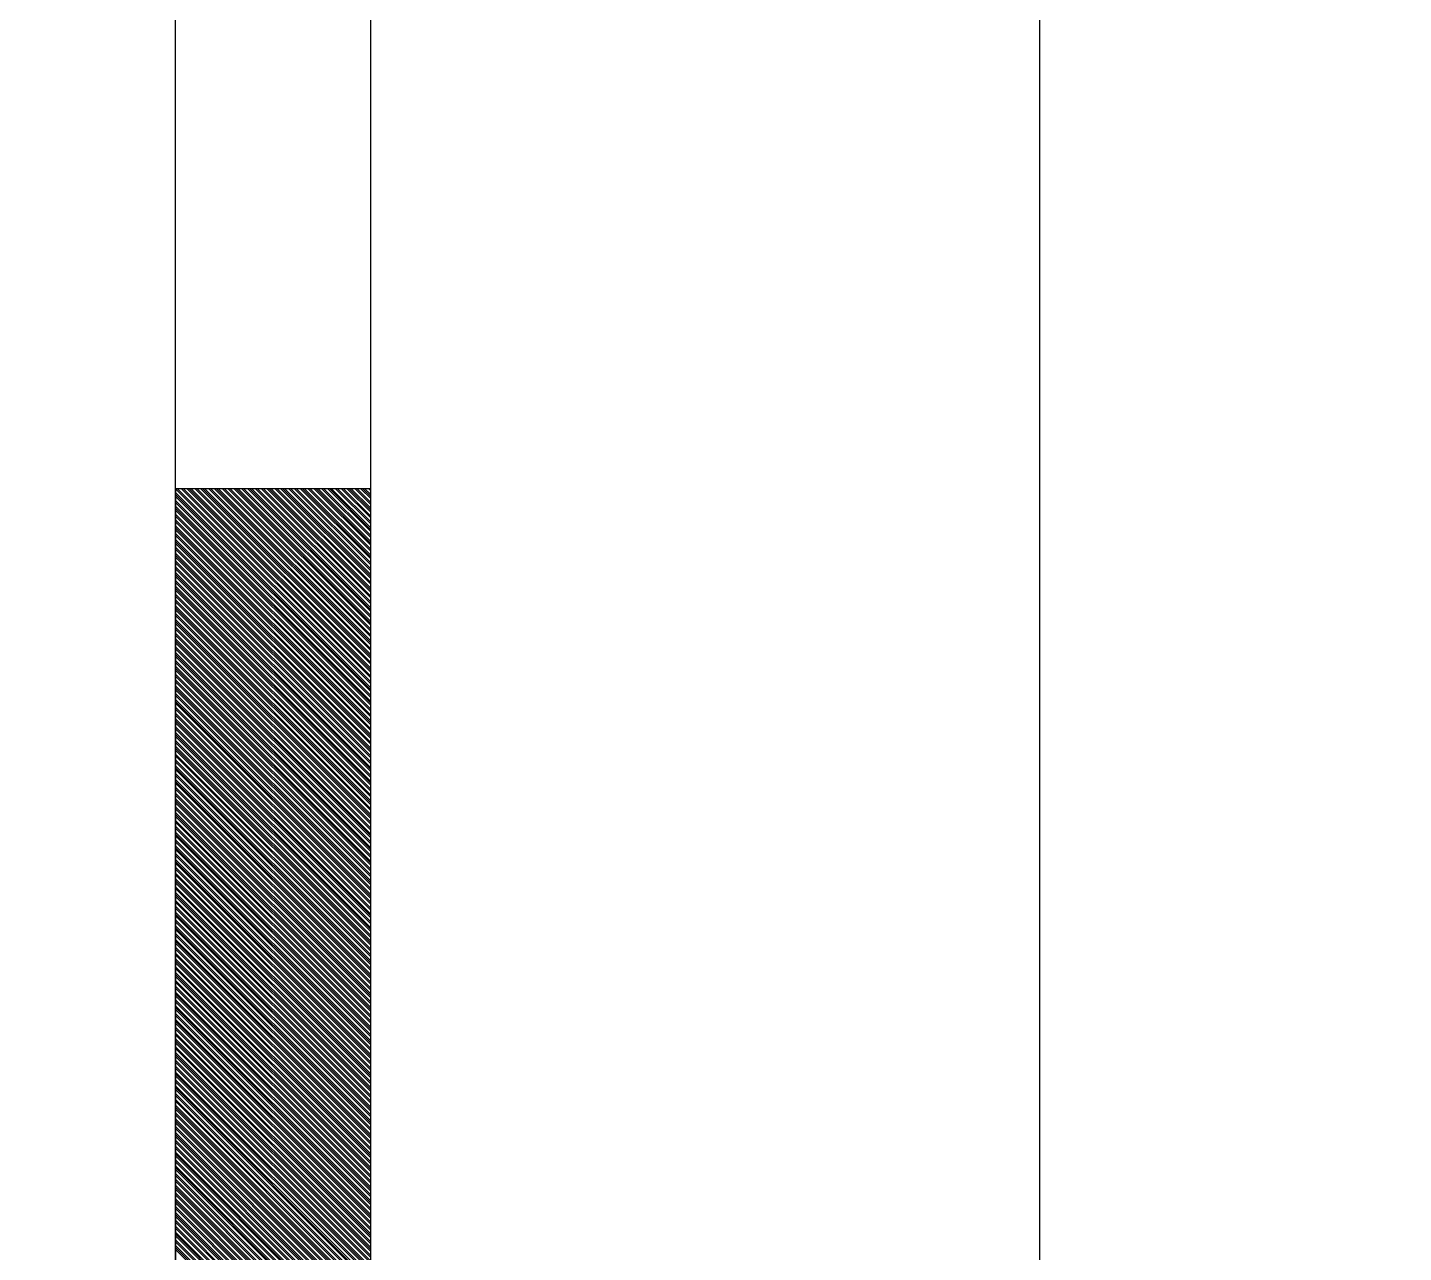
# Model space of a CAD drawing. Extents: x 731654 to 732244, y 4380181 to 4381208.
# Drawn here: x 731892.91 to 731899.96, y 4381137.09 to 4381143.37 of the extents above; entities that cross this region are included whole.
import ezdxf

# ---------------------------------------------------------------- set-up
doc = ezdxf.new("R2010")
doc.units = 0
doc.layers.get('0').update_dxf_attribs({"linetype": 'CONTINUOUS'})

msp = doc.modelspace()

# ---------------------------------------------------------------- linework, layer by layer
at = {"color": 0, "linetype": 'CONTINUOUS'}
for p, q in [((731893.67, 4381081.01), (731893.67, 4381181.01)), ((731893.67, 4381081.01), (731893.67, 4381181.01)), ((731894.67, 4381081.01), (731894.67, 4381181.01)), ((731894.67, 4381081.01), (731894.67, 4381181.01)), ((731894.67, 4381140.01), (731893.67, 4381141.01)), ((731894.67, 4381140.01), (731893.67, 4381141.01)), ((731894.67, 4381139.99), (731893.67, 4381140.99)), ((731894.67, 4381139.99), (731893.67, 4381140.99)), ((731894.67, 4381139.98), (731893.67, 4381140.98)), ((731894.67, 4381139.98), (731893.67, 4381140.98)), ((731894.67, 4381139.97), (731893.67, 4381140.97)), ((731894.67, 4381139.97), (731893.67, 4381140.97)), ((731894.67, 4381140.02), (731893.68, 4381141.01)), ((731894.67, 4381140.02), (731893.68, 4381141.01)), ((731894.67, 4381140.04), (731893.7, 4381141.01)), ((731894.67, 4381140.04), (731893.7, 4381141.01)), ((731894.67, 4381140.05), (731893.71, 4381141.01)), ((731894.67, 4381140.05), (731893.71, 4381141.01)), ((731894.67, 4381140.07), (731893.73, 4381141.01)), ((731894.67, 4381140.07), (731893.73, 4381141.01)), ((731894.67, 4381140.08), (731893.74, 4381141.01)), ((731894.67, 4381140.08), (731893.74, 4381141.01)), ((731894.67, 4381140.09), (731893.75, 4381141.01)), ((731894.67, 4381140.09), (731893.75, 4381141.01)), ((731894.67, 4381140.11), (731893.77, 4381141.01)), ((731894.67, 4381140.11), (731893.77, 4381141.01)), ((731894.67, 4381140.12), (731893.78, 4381141.01)), ((731894.67, 4381140.12), (731893.78, 4381141.01)), ((731894.67, 4381140.14), (731893.8, 4381141.01)), ((731894.67, 4381140.14), (731893.8, 4381141.01)), ((731894.67, 4381140.15), (731893.81, 4381141.01)), ((731894.67, 4381140.15), (731893.81, 4381141.01)), ((731894.67, 4381140.16), (731893.82, 4381141.01)), ((731894.67, 4381140.16), (731893.82, 4381141.01)), ((731894.67, 4381140.18), (731893.84, 4381141.01)), ((731894.67, 4381140.18), (731893.84, 4381141.01)), ((731894.67, 4381140.19), (731893.85, 4381141.01)), ((731894.67, 4381140.19), (731893.85, 4381141.01)), ((731894.67, 4381140.21), (731893.87, 4381141.01)), ((731894.67, 4381140.21), (731893.87, 4381141.01)), ((731894.67, 4381140.22), (731893.88, 4381141.01)), ((731894.67, 4381140.22), (731893.88, 4381141.01)), ((731894.67, 4381140.23), (731893.89, 4381141.01)), ((731894.67, 4381140.23), (731893.89, 4381141.01)), ((731894.67, 4381140.25), (731893.91, 4381141.01)), ((731894.67, 4381140.25), (731893.91, 4381141.01)), ((731894.67, 4381140.26), (731893.92, 4381141.01)), ((731894.67, 4381140.26), (731893.92, 4381141.01)), ((731894.67, 4381140.28), (731893.94, 4381141.01)), ((731894.67, 4381140.28), (731893.94, 4381141.01)), ((731894.67, 4381140.29), (731893.95, 4381141.01)), ((731894.67, 4381140.29), (731893.95, 4381141.01)), ((731894.67, 4381140.31), (731893.97, 4381141.01)), ((731894.67, 4381140.31), (731893.97, 4381141.01)), ((731894.67, 4381140.32), (731893.98, 4381141.01)), ((731894.67, 4381140.32), (731893.98, 4381141.01)), ((731894.67, 4381140.33), (731893.99, 4381141.01)), ((731894.67, 4381140.33), (731893.99, 4381141.01)), ((731894.67, 4381140.35), (731894.01, 4381141.01)), ((731894.67, 4381140.35), (731894.01, 4381141.01)), ((731894.67, 4381140.36), (731894.02, 4381141.01)), ((731894.67, 4381140.36), (731894.02, 4381141.01)), ((731894.67, 4381140.38), (731894.04, 4381141.01)), ((731894.67, 4381140.38), (731894.04, 4381141.01)), ((731894.67, 4381140.39), (731894.05, 4381141.01)), ((731894.67, 4381140.39), (731894.05, 4381141.01)), ((731894.67, 4381140.4), (731894.06, 4381141.01)), ((731894.67, 4381140.4), (731894.06, 4381141.01)), ((731894.67, 4381140.42), (731894.08, 4381141.01)), ((731894.67, 4381140.42), (731894.08, 4381141.01)), ((731894.67, 4381140.43), (731894.09, 4381141.01)), ((731894.67, 4381140.43), (731894.09, 4381141.01)), ((731894.67, 4381140.45), (731894.11, 4381141.01)), ((731894.67, 4381140.45), (731894.11, 4381141.01)), ((731894.67, 4381140.46), (731894.12, 4381141.01)), ((731894.67, 4381140.46), (731894.12, 4381141.01)), ((731894.67, 4381140.48), (731894.14, 4381141.01)), ((731894.67, 4381140.48), (731894.14, 4381141.01)), ((731894.67, 4381140.49), (731894.15, 4381141.01)), ((731894.67, 4381140.49), (731894.15, 4381141.01)), ((731894.67, 4381140.5), (731894.16, 4381141.01)), ((731894.67, 4381140.5), (731894.16, 4381141.01)), ((731894.67, 4381140.52), (731894.18, 4381141.01)), ((731894.67, 4381140.52), (731894.18, 4381141.01)), ((731894.67, 4381140.53), (731894.19, 4381141.01)), ((731894.67, 4381140.53), (731894.19, 4381141.01)), ((731894.67, 4381140.55), (731894.21, 4381141.01)), ((731894.67, 4381140.55), (731894.21, 4381141.01)), ((731894.67, 4381140.56), (731894.22, 4381141.01)), ((731894.67, 4381140.56), (731894.22, 4381141.01)), ((731894.67, 4381140.57), (731894.23, 4381141.01)), ((731894.67, 4381140.57), (731894.23, 4381141.01)), ((731894.67, 4381140.59), (731894.25, 4381141.01)), ((731894.67, 4381140.59), (731894.25, 4381141.01)), ((731894.67, 4381140.6), (731894.26, 4381141.01)), ((731894.67, 4381140.6), (731894.26, 4381141.01)), ((731894.67, 4381140.62), (731894.28, 4381141.01)), ((731894.67, 4381140.62), (731894.28, 4381141.01)), ((731894.67, 4381140.63), (731894.29, 4381141.01)), ((731894.67, 4381140.63), (731894.29, 4381141.01)), ((731894.67, 4381140.65), (731894.31, 4381141.01)), ((731894.67, 4381140.65), (731894.31, 4381141.01)), ((731894.67, 4381140.66), (731894.32, 4381141.01)), ((731894.67, 4381140.66), (731894.32, 4381141.01)), ((731894.67, 4381140.67), (731894.33, 4381141.01)), ((731894.67, 4381140.67), (731894.33, 4381141.01)), ((731894.67, 4381140.69), (731894.35, 4381141.01)), ((731894.67, 4381140.69), (731894.35, 4381141.01)), ((731894.67, 4381140.7), (731894.36, 4381141.01)), ((731894.67, 4381140.7), (731894.36, 4381141.01)), ((731894.67, 4381140.72), (731894.38, 4381141.01)), ((731894.67, 4381140.72), (731894.38, 4381141.01)), ((731894.67, 4381140.73), (731894.39, 4381141.01)), ((731894.67, 4381140.73), (731894.39, 4381141.01)), ((731894.67, 4381140.74), (731894.4, 4381141.01)), ((731894.67, 4381140.74), (731894.4, 4381141.01)), ((731894.67, 4381140.76), (731894.42, 4381141.01)), ((731894.67, 4381140.76), (731894.42, 4381141.01)), ((731894.67, 4381140.77), (731894.43, 4381141.01)), ((731894.67, 4381140.77), (731894.43, 4381141.01)), ((731894.67, 4381140.79), (731894.45, 4381141.01)), ((731894.67, 4381140.79), (731894.45, 4381141.01)), ((731894.67, 4381140.8), (731894.46, 4381141.01)), ((731894.67, 4381140.8), (731894.46, 4381141.01)), ((731894.67, 4381140.81), (731894.47, 4381141.01)), ((731894.67, 4381140.81), (731894.47, 4381141.01)), ((731894.67, 4381140.83), (731894.49, 4381141.01)), ((731894.67, 4381140.83), (731894.49, 4381141.01)), ((731894.67, 4381140.84), (731894.5, 4381141.01)), ((731894.67, 4381140.84), (731894.5, 4381141.01)), ((731894.67, 4381140.86), (731894.52, 4381141.01)), ((731894.67, 4381140.86), (731894.52, 4381141.01)), ((731894.67, 4381140.87), (731894.53, 4381141.01)), ((731894.67, 4381140.87), (731894.53, 4381141.01)), ((731894.67, 4381140.89), (731894.55, 4381141.01)), ((731894.67, 4381140.89), (731894.55, 4381141.01)), ((731894.67, 4381140.9), (731894.56, 4381141.01)), ((731894.67, 4381140.9), (731894.56, 4381141.01)), ((731894.67, 4381140.91), (731894.57, 4381141.01)), ((731894.67, 4381140.91), (731894.57, 4381141.01)), ((731894.67, 4381140.93), (731894.59, 4381141.01)), ((731894.67, 4381140.93), (731894.59, 4381141.01)), ((731894.67, 4381140.94), (731894.6, 4381141.01)), ((731894.67, 4381140.94), (731894.6, 4381141.01)), ((731894.67, 4381140.96), (731894.62, 4381141.01)), ((731894.67, 4381140.96), (731894.62, 4381141.01)), ((731894.67, 4381140.97), (731894.63, 4381141.01)), ((731894.67, 4381140.97), (731894.63, 4381141.01)), ((731894.67, 4381140.98), (731894.64, 4381141.01)), ((731894.67, 4381140.98), (731894.64, 4381141.01)), ((731894.67, 4381141), (731894.66, 4381141.01)), ((731894.67, 4381141), (731894.66, 4381141.01)), ((731894.67, 4381139.95), (731893.67, 4381140.95)), ((731894.67, 4381139.95), (731893.67, 4381140.95)), ((731894.67, 4381139.94), (731893.67, 4381140.94)), ((731894.67, 4381139.94), (731893.67, 4381140.94)), ((731894.67, 4381139.92), (731893.67, 4381140.92)), ((731894.67, 4381139.92), (731893.67, 4381140.92)), ((731894.67, 4381139.91), (731893.67, 4381140.91)), ((731894.67, 4381139.91), (731893.67, 4381140.91)), ((731894.67, 4381139.9), (731893.67, 4381140.9)), ((731894.67, 4381139.9), (731893.67, 4381140.9)), ((731894.67, 4381139.88), (731893.67, 4381140.88)), ((731894.67, 4381139.88), (731893.67, 4381140.88)), ((731894.67, 4381139.87), (731893.67, 4381140.87)), ((731894.67, 4381139.87), (731893.67, 4381140.87)), ((731894.67, 4381139.85), (731893.67, 4381140.85)), ((731894.67, 4381139.85), (731893.67, 4381140.85)), ((731894.67, 4381139.84), (731893.67, 4381140.84)), ((731894.67, 4381139.84), (731893.67, 4381140.84)), ((731894.67, 4381139.82), (731893.67, 4381140.82)), ((731894.67, 4381139.82), (731893.67, 4381140.82)), ((731894.67, 4381139.81), (731893.67, 4381140.81)), ((731894.67, 4381139.81), (731893.67, 4381140.81)), ((731894.67, 4381139.8), (731893.67, 4381140.8)), ((731894.67, 4381139.8), (731893.67, 4381140.8)), ((731894.67, 4381139.78), (731893.67, 4381140.78)), ((731894.67, 4381139.78), (731893.67, 4381140.78)), ((731894.67, 4381139.77), (731893.67, 4381140.77)), ((731894.67, 4381139.77), (731893.67, 4381140.77)), ((731894.67, 4381139.75), (731893.67, 4381140.75)), ((731894.67, 4381139.75), (731893.67, 4381140.75)), ((731894.67, 4381139.74), (731893.67, 4381140.74)), ((731894.67, 4381139.74), (731893.67, 4381140.74)), ((731894.67, 4381139.73), (731893.67, 4381140.73)), ((731894.67, 4381139.73), (731893.67, 4381140.73)), ((731894.67, 4381139.71), (731893.67, 4381140.71)), ((731894.67, 4381139.71), (731893.67, 4381140.71)), ((731894.67, 4381139.7), (731893.67, 4381140.7)), ((731894.67, 4381139.7), (731893.67, 4381140.7)), ((731894.67, 4381139.68), (731893.67, 4381140.68)), ((731894.67, 4381139.68), (731893.67, 4381140.68)), ((731894.67, 4381139.67), (731893.67, 4381140.67)), ((731894.67, 4381139.67), (731893.67, 4381140.67)), ((731894.67, 4381139.66), (731893.67, 4381140.66)), ((731894.67, 4381139.66), (731893.67, 4381140.66)), ((731894.67, 4381139.64), (731893.67, 4381140.64)), ((731894.67, 4381139.64), (731893.67, 4381140.64)), ((731894.67, 4381139.63), (731893.67, 4381140.63)), ((731894.67, 4381139.63), (731893.67, 4381140.63)), ((731894.67, 4381139.61), (731893.67, 4381140.61)), ((731894.67, 4381139.61), (731893.67, 4381140.61)), ((731894.67, 4381139.6), (731893.67, 4381140.6)), ((731894.67, 4381139.6), (731893.67, 4381140.6)), ((731894.67, 4381139.58), (731893.67, 4381140.58)), ((731894.67, 4381139.58), (731893.67, 4381140.58)), ((731894.67, 4381139.57), (731893.67, 4381140.57)), ((731894.67, 4381139.57), (731893.67, 4381140.57)), ((731894.67, 4381139.56), (731893.67, 4381140.56)), ((731894.67, 4381139.56), (731893.67, 4381140.56)), ((731894.67, 4381139.54), (731893.67, 4381140.54)), ((731894.67, 4381139.54), (731893.67, 4381140.54)), ((731894.67, 4381139.53), (731893.67, 4381140.53)), ((731894.67, 4381139.53), (731893.67, 4381140.53)), ((731894.67, 4381139.51), (731893.67, 4381140.51)), ((731894.67, 4381139.51), (731893.67, 4381140.51)), ((731894.67, 4381139.5), (731893.67, 4381140.5)), ((731894.67, 4381139.5), (731893.67, 4381140.5)), ((731894.67, 4381139.49), (731893.67, 4381140.49)), ((731894.67, 4381139.49), (731893.67, 4381140.49)), ((731894.67, 4381139.47), (731893.67, 4381140.47)), ((731894.67, 4381139.47), (731893.67, 4381140.47)), ((731894.67, 4381139.46), (731893.67, 4381140.46)), ((731894.67, 4381139.46), (731893.67, 4381140.46)), ((731894.67, 4381139.44), (731893.67, 4381140.44)), ((731894.67, 4381139.44), (731893.67, 4381140.44)), ((731894.67, 4381139.43), (731893.67, 4381140.43)), ((731894.67, 4381139.43), (731893.67, 4381140.43)), ((731894.67, 4381139.41), (731893.67, 4381140.41)), ((731894.67, 4381139.41), (731893.67, 4381140.41)), ((731894.67, 4381139.4), (731893.67, 4381140.4)), ((731894.67, 4381139.4), (731893.67, 4381140.4)), ((731894.67, 4381139.39), (731893.67, 4381140.39)), ((731894.67, 4381139.39), (731893.67, 4381140.39)), ((731894.67, 4381139.37), (731893.67, 4381140.37)), ((731894.67, 4381139.37), (731893.67, 4381140.37)), ((731894.67, 4381139.36), (731893.67, 4381140.36)), ((731894.67, 4381139.36), (731893.67, 4381140.36)), ((731894.67, 4381139.34), (731893.67, 4381140.34)), ((731894.67, 4381139.34), (731893.67, 4381140.34)), ((731894.67, 4381139.33), (731893.67, 4381140.33)), ((731894.67, 4381139.33), (731893.67, 4381140.33)), ((731894.67, 4381139.32), (731893.67, 4381140.32)), ((731894.67, 4381139.32), (731893.67, 4381140.32)), ((731894.67, 4381139.3), (731893.67, 4381140.3)), ((731894.67, 4381139.3), (731893.67, 4381140.3)), ((731894.67, 4381139.29), (731893.67, 4381140.29)), ((731894.67, 4381139.29), (731893.67, 4381140.29)), ((731894.67, 4381139.27), (731893.67, 4381140.27)), ((731894.67, 4381139.27), (731893.67, 4381140.27)), ((731894.67, 4381139.26), (731893.67, 4381140.26)), ((731894.67, 4381139.26), (731893.67, 4381140.26)), ((731894.67, 4381139.24), (731893.67, 4381140.24)), ((731894.67, 4381139.24), (731893.67, 4381140.24)), ((731894.67, 4381139.23), (731893.67, 4381140.23)), ((731894.67, 4381139.23), (731893.67, 4381140.23)), ((731894.67, 4381139.22), (731893.67, 4381140.22)), ((731894.67, 4381139.22), (731893.67, 4381140.22)), ((731894.67, 4381139.2), (731893.67, 4381140.2)), ((731894.67, 4381139.2), (731893.67, 4381140.2)), ((731894.67, 4381139.19), (731893.67, 4381140.19)), ((731894.67, 4381139.19), (731893.67, 4381140.19)), ((731894.67, 4381139.17), (731893.67, 4381140.17)), ((731894.67, 4381139.17), (731893.67, 4381140.17)), ((731894.67, 4381139.16), (731893.67, 4381140.16)), ((731894.67, 4381139.16), (731893.67, 4381140.16)), ((731894.67, 4381139.15), (731893.67, 4381140.15)), ((731894.67, 4381139.15), (731893.67, 4381140.15)), ((731894.67, 4381139.13), (731893.67, 4381140.13)), ((731894.67, 4381139.13), (731893.67, 4381140.13)), ((731894.67, 4381139.12), (731893.67, 4381140.12)), ((731894.67, 4381139.12), (731893.67, 4381140.12)), ((731894.67, 4381139.1), (731893.67, 4381140.1)), ((731894.67, 4381139.1), (731893.67, 4381140.1)), ((731894.67, 4381139.09), (731893.67, 4381140.09)), ((731894.67, 4381139.09), (731893.67, 4381140.09)), ((731894.67, 4381139.08), (731893.67, 4381140.08)), ((731894.67, 4381139.08), (731893.67, 4381140.08)), ((731894.67, 4381139.06), (731893.67, 4381140.06)), ((731894.67, 4381139.06), (731893.67, 4381140.06)), ((731894.67, 4381139.05), (731893.67, 4381140.05)), ((731894.67, 4381139.05), (731893.67, 4381140.05)), ((731894.67, 4381139.03), (731893.67, 4381140.03)), ((731894.67, 4381139.03), (731893.67, 4381140.03)), ((731894.67, 4381139.02), (731893.67, 4381140.02)), ((731894.67, 4381139.02), (731893.67, 4381140.02)), ((731894.67, 4381139), (731893.67, 4381140)), ((731894.67, 4381139), (731893.67, 4381140)), ((731894.67, 4381138.99), (731893.67, 4381139.99)), ((731894.67, 4381138.99), (731893.67, 4381139.99)), ((731894.67, 4381138.98), (731893.67, 4381139.98)), ((731894.67, 4381138.98), (731893.67, 4381139.98)), ((731894.67, 4381138.96), (731893.67, 4381139.96)), ((731894.67, 4381138.96), (731893.67, 4381139.96)), ((731894.67, 4381138.95), (731893.67, 4381139.95)), ((731894.67, 4381138.95), (731893.67, 4381139.95)), ((731894.67, 4381138.93), (731893.67, 4381139.93)), ((731894.67, 4381138.93), (731893.67, 4381139.93)), ((731894.67, 4381138.92), (731893.67, 4381139.92)), ((731894.67, 4381138.92), (731893.67, 4381139.92)), ((731894.67, 4381138.91), (731893.67, 4381139.91)), ((731894.67, 4381138.91), (731893.67, 4381139.91)), ((731894.67, 4381138.89), (731893.67, 4381139.89)), ((731894.67, 4381138.89), (731893.67, 4381139.89)), ((731894.67, 4381138.88), (731893.67, 4381139.88)), ((731894.67, 4381138.88), (731893.67, 4381139.88)), ((731894.67, 4381138.86), (731893.67, 4381139.86)), ((731894.67, 4381138.86), (731893.67, 4381139.86)), ((731894.67, 4381138.85), (731893.67, 4381139.85)), ((731894.67, 4381138.85), (731893.67, 4381139.85)), ((731894.67, 4381138.83), (731893.67, 4381139.83)), ((731894.67, 4381138.83), (731893.67, 4381139.83)), ((731894.67, 4381138.82), (731893.67, 4381139.82)), ((731894.67, 4381138.82), (731893.67, 4381139.82)), ((731894.67, 4381138.81), (731893.67, 4381139.81)), ((731894.67, 4381138.81), (731893.67, 4381139.81)), ((731894.67, 4381138.79), (731893.67, 4381139.79)), ((731894.67, 4381138.79), (731893.67, 4381139.79)), ((731894.67, 4381138.78), (731893.67, 4381139.78)), ((731894.67, 4381138.78), (731893.67, 4381139.78)), ((731894.67, 4381138.76), (731893.67, 4381139.76)), ((731894.67, 4381138.76), (731893.67, 4381139.76)), ((731894.67, 4381138.75), (731893.67, 4381139.75)), ((731894.67, 4381138.75), (731893.67, 4381139.75)), ((731894.67, 4381138.74), (731893.67, 4381139.74)), ((731894.67, 4381138.74), (731893.67, 4381139.74)), ((731894.67, 4381138.72), (731893.67, 4381139.72)), ((731894.67, 4381138.72), (731893.67, 4381139.72)), ((731894.67, 4381138.71), (731893.67, 4381139.71)), ((731894.67, 4381138.71), (731893.67, 4381139.71)), ((731894.67, 4381138.69), (731893.67, 4381139.69)), ((731894.67, 4381138.69), (731893.67, 4381139.69)), ((731894.67, 4381138.68), (731893.67, 4381139.68)), ((731894.67, 4381138.68), (731893.67, 4381139.68)), ((731894.67, 4381138.67), (731893.67, 4381139.67)), ((731894.67, 4381138.67), (731893.67, 4381139.67)), ((731894.67, 4381138.65), (731893.67, 4381139.65)), ((731894.67, 4381138.65), (731893.67, 4381139.65)), ((731894.67, 4381138.64), (731893.67, 4381139.64)), ((731894.67, 4381138.64), (731893.67, 4381139.64)), ((731894.67, 4381138.62), (731893.67, 4381139.62)), ((731894.67, 4381138.62), (731893.67, 4381139.62)), ((731894.67, 4381138.61), (731893.67, 4381139.61)), ((731894.67, 4381138.61), (731893.67, 4381139.61)), ((731894.67, 4381138.59), (731893.67, 4381139.59)), ((731894.67, 4381138.59), (731893.67, 4381139.59)), ((731894.67, 4381138.58), (731893.67, 4381139.58)), ((731894.67, 4381138.58), (731893.67, 4381139.58)), ((731894.67, 4381138.57), (731893.67, 4381139.57)), ((731894.67, 4381138.57), (731893.67, 4381139.57)), ((731894.67, 4381138.55), (731893.67, 4381139.55)), ((731894.67, 4381138.55), (731893.67, 4381139.55)), ((731894.67, 4381138.54), (731893.67, 4381139.54)), ((731894.67, 4381138.54), (731893.67, 4381139.54)), ((731894.67, 4381138.52), (731893.67, 4381139.52)), ((731894.67, 4381138.52), (731893.67, 4381139.52)), ((731894.67, 4381138.51), (731893.67, 4381139.51)), ((731894.67, 4381138.51), (731893.67, 4381139.51)), ((731894.67, 4381138.5), (731893.67, 4381139.5)), ((731894.67, 4381138.5), (731893.67, 4381139.5)), ((731894.67, 4381138.48), (731893.67, 4381139.48)), ((731894.67, 4381138.48), (731893.67, 4381139.48)), ((731894.67, 4381138.47), (731893.67, 4381139.47)), ((731894.67, 4381138.47), (731893.67, 4381139.47)), ((731894.67, 4381138.45), (731893.67, 4381139.45)), ((731894.67, 4381138.45), (731893.67, 4381139.45)), ((731894.67, 4381138.44), (731893.67, 4381139.44)), ((731894.67, 4381138.44), (731893.67, 4381139.44)), ((731894.67, 4381138.42), (731893.67, 4381139.42)), ((731894.67, 4381138.42), (731893.67, 4381139.42)), ((731894.67, 4381138.41), (731893.67, 4381139.41)), ((731894.67, 4381138.41), (731893.67, 4381139.41)), ((731894.67, 4381138.4), (731893.67, 4381139.4)), ((731894.67, 4381138.4), (731893.67, 4381139.4)), ((731894.67, 4381138.38), (731893.67, 4381139.38)), ((731894.67, 4381138.38), (731893.67, 4381139.38)), ((731894.67, 4381138.37), (731893.67, 4381139.37)), ((731894.67, 4381138.37), (731893.67, 4381139.37)), ((731894.67, 4381138.35), (731893.67, 4381139.35)), ((731894.67, 4381138.35), (731893.67, 4381139.35)), ((731894.67, 4381138.34), (731893.67, 4381139.34)), ((731894.67, 4381138.34), (731893.67, 4381139.34)), ((731894.67, 4381138.33), (731893.67, 4381139.33)), ((731894.67, 4381138.33), (731893.67, 4381139.33)), ((731894.67, 4381138.31), (731893.67, 4381139.31)), ((731894.67, 4381138.31), (731893.67, 4381139.31)), ((731894.67, 4381138.3), (731893.67, 4381139.3)), ((731894.67, 4381138.3), (731893.67, 4381139.3)), ((731894.67, 4381138.28), (731893.67, 4381139.28)), ((731894.67, 4381138.28), (731893.67, 4381139.28)), ((731894.67, 4381138.27), (731893.67, 4381139.27)), ((731894.67, 4381138.27), (731893.67, 4381139.27)), ((731894.67, 4381138.25), (731893.67, 4381139.25)), ((731894.67, 4381138.25), (731893.67, 4381139.25)), ((731894.67, 4381138.24), (731893.67, 4381139.24)), ((731894.67, 4381138.24), (731893.67, 4381139.24)), ((731894.67, 4381138.23), (731893.67, 4381139.23)), ((731894.67, 4381138.23), (731893.67, 4381139.23)), ((731894.67, 4381138.21), (731893.67, 4381139.21)), ((731894.67, 4381138.21), (731893.67, 4381139.21)), ((731894.67, 4381138.2), (731893.67, 4381139.2)), ((731894.67, 4381138.2), (731893.67, 4381139.2)), ((731894.67, 4381138.18), (731893.67, 4381139.18)), ((731894.67, 4381138.18), (731893.67, 4381139.18)), ((731894.67, 4381138.17), (731893.67, 4381139.17)), ((731894.67, 4381138.17), (731893.67, 4381139.17)), ((731894.67, 4381138.16), (731893.67, 4381139.16)), ((731894.67, 4381138.16), (731893.67, 4381139.16)), ((731894.67, 4381138.14), (731893.67, 4381139.14)), ((731894.67, 4381138.14), (731893.67, 4381139.14)), ((731894.67, 4381138.13), (731893.67, 4381139.13)), ((731894.67, 4381138.13), (731893.67, 4381139.13)), ((731894.67, 4381138.11), (731893.67, 4381139.11)), ((731894.67, 4381138.11), (731893.67, 4381139.11)), ((731894.67, 4381138.1), (731893.67, 4381139.1)), ((731894.67, 4381138.1), (731893.67, 4381139.1)), ((731894.67, 4381138.09), (731893.67, 4381139.09)), ((731894.67, 4381138.09), (731893.67, 4381139.09)), ((731894.67, 4381138.07), (731893.67, 4381139.07)), ((731894.67, 4381138.07), (731893.67, 4381139.07)), ((731894.67, 4381138.06), (731893.67, 4381139.06)), ((731894.67, 4381138.06), (731893.67, 4381139.06)), ((731894.67, 4381138.04), (731893.67, 4381139.04)), ((731894.67, 4381138.04), (731893.67, 4381139.04)), ((731894.67, 4381138.03), (731893.67, 4381139.03)), ((731894.67, 4381138.03), (731893.67, 4381139.03)), ((731894.67, 4381138.01), (731893.67, 4381139.01)), ((731894.67, 4381138.01), (731893.67, 4381139.01)), ((731894.67, 4381138), (731893.67, 4381139)), ((731894.67, 4381138), (731893.67, 4381139)), ((731894.67, 4381137.99), (731893.67, 4381138.99)), ((731894.67, 4381137.99), (731893.67, 4381138.99)), ((731894.67, 4381137.97), (731893.67, 4381138.97)), ((731894.67, 4381137.97), (731893.67, 4381138.97)), ((731894.67, 4381137.96), (731893.67, 4381138.96)), ((731894.67, 4381137.96), (731893.67, 4381138.96)), ((731894.67, 4381137.94), (731893.67, 4381138.94)), ((731894.67, 4381137.94), (731893.67, 4381138.94)), ((731894.67, 4381137.93), (731893.67, 4381138.93)), ((731894.67, 4381137.93), (731893.67, 4381138.93)), ((731894.67, 4381137.92), (731893.67, 4381138.92)), ((731894.67, 4381137.92), (731893.67, 4381138.92)), ((731894.67, 4381137.9), (731893.67, 4381138.9)), ((731894.67, 4381137.9), (731893.67, 4381138.9)), ((731894.67, 4381137.89), (731893.67, 4381138.89)), ((731894.67, 4381137.89), (731893.67, 4381138.89)), ((731894.67, 4381137.87), (731893.67, 4381138.87)), ((731894.67, 4381137.87), (731893.67, 4381138.87)), ((731894.67, 4381137.86), (731893.67, 4381138.86)), ((731894.67, 4381137.86), (731893.67, 4381138.86)), ((731894.67, 4381137.84), (731893.67, 4381138.84)), ((731894.67, 4381137.84), (731893.67, 4381138.84)), ((731894.67, 4381137.83), (731893.67, 4381138.83)), ((731894.67, 4381137.83), (731893.67, 4381138.83)), ((731894.67, 4381137.82), (731893.67, 4381138.82)), ((731894.67, 4381137.82), (731893.67, 4381138.82)), ((731894.67, 4381137.8), (731893.67, 4381138.8)), ((731894.67, 4381137.8), (731893.67, 4381138.8)), ((731894.67, 4381137.79), (731893.67, 4381138.79)), ((731894.67, 4381137.79), (731893.67, 4381138.79)), ((731894.67, 4381137.77), (731893.67, 4381138.77)), ((731894.67, 4381137.77), (731893.67, 4381138.77)), ((731894.67, 4381137.76), (731893.67, 4381138.76)), ((731894.67, 4381137.76), (731893.67, 4381138.76)), ((731894.67, 4381137.75), (731893.67, 4381138.75)), ((731894.67, 4381137.75), (731893.67, 4381138.75)), ((731894.67, 4381137.73), (731893.67, 4381138.73)), ((731894.67, 4381137.73), (731893.67, 4381138.73)), ((731894.67, 4381137.72), (731893.67, 4381138.72)), ((731894.67, 4381137.72), (731893.67, 4381138.72)), ((731894.67, 4381137.7), (731893.67, 4381138.7)), ((731894.67, 4381137.7), (731893.67, 4381138.7)), ((731894.67, 4381137.69), (731893.67, 4381138.69)), ((731894.67, 4381137.69), (731893.67, 4381138.69)), ((731894.67, 4381137.68), (731893.67, 4381138.68)), ((731894.67, 4381137.68), (731893.67, 4381138.68)), ((731894.67, 4381137.66), (731893.67, 4381138.66)), ((731894.67, 4381137.66), (731893.67, 4381138.66)), ((731894.67, 4381137.65), (731893.67, 4381138.65)), ((731894.67, 4381137.65), (731893.67, 4381138.65)), ((731894.67, 4381137.63), (731893.67, 4381138.63)), ((731894.67, 4381137.63), (731893.67, 4381138.63)), ((731894.67, 4381137.62), (731893.67, 4381138.62)), ((731894.67, 4381137.62), (731893.67, 4381138.62)), ((731894.67, 4381137.6), (731893.67, 4381138.6)), ((731894.67, 4381137.6), (731893.67, 4381138.6)), ((731894.67, 4381137.59), (731893.67, 4381138.59)), ((731894.67, 4381137.59), (731893.67, 4381138.59)), ((731894.67, 4381137.58), (731893.67, 4381138.58)), ((731894.67, 4381137.58), (731893.67, 4381138.58)), ((731894.67, 4381137.56), (731893.67, 4381138.56)), ((731894.67, 4381137.56), (731893.67, 4381138.56)), ((731894.67, 4381137.55), (731893.67, 4381138.55)), ((731894.67, 4381137.55), (731893.67, 4381138.55)), ((731894.67, 4381137.53), (731893.67, 4381138.53)), ((731894.67, 4381137.53), (731893.67, 4381138.53)), ((731894.67, 4381137.52), (731893.67, 4381138.52)), ((731894.67, 4381137.52), (731893.67, 4381138.52)), ((731894.67, 4381137.51), (731893.67, 4381138.51)), ((731894.67, 4381137.51), (731893.67, 4381138.51)), ((731894.67, 4381137.49), (731893.67, 4381138.49)), ((731894.67, 4381137.49), (731893.67, 4381138.49)), ((731894.67, 4381137.48), (731893.67, 4381138.48)), ((731894.67, 4381137.48), (731893.67, 4381138.48)), ((731894.67, 4381137.46), (731893.67, 4381138.46)), ((731894.67, 4381137.46), (731893.67, 4381138.46)), ((731894.67, 4381137.45), (731893.67, 4381138.45)), ((731894.67, 4381137.45), (731893.67, 4381138.45)), ((731894.67, 4381137.43), (731893.67, 4381138.43)), ((731894.67, 4381137.43), (731893.67, 4381138.43)), ((731894.67, 4381137.42), (731893.67, 4381138.42)), ((731894.67, 4381137.42), (731893.67, 4381138.42)), ((731894.67, 4381137.41), (731893.67, 4381138.41)), ((731894.67, 4381137.41), (731893.67, 4381138.41)), ((731894.67, 4381137.39), (731893.67, 4381138.39)), ((731894.67, 4381137.39), (731893.67, 4381138.39)), ((731894.67, 4381137.38), (731893.67, 4381138.38)), ((731894.67, 4381137.38), (731893.67, 4381138.38)), ((731894.67, 4381137.36), (731893.67, 4381138.36)), ((731894.67, 4381137.36), (731893.67, 4381138.36)), ((731894.67, 4381137.35), (731893.67, 4381138.35)), ((731894.67, 4381137.35), (731893.67, 4381138.35)), ((731894.67, 4381137.34), (731893.67, 4381138.34)), ((731894.67, 4381137.34), (731893.67, 4381138.34)), ((731894.67, 4381137.32), (731893.67, 4381138.32)), ((731894.67, 4381137.32), (731893.67, 4381138.32)), ((731894.67, 4381137.31), (731893.67, 4381138.31)), ((731894.67, 4381137.31), (731893.67, 4381138.31)), ((731894.67, 4381137.29), (731893.67, 4381138.29)), ((731894.67, 4381137.29), (731893.67, 4381138.29)), ((731894.67, 4381137.28), (731893.67, 4381138.28)), ((731894.67, 4381137.28), (731893.67, 4381138.28)), ((731894.67, 4381137.27), (731893.67, 4381138.27)), ((731894.67, 4381137.27), (731893.67, 4381138.27)), ((731894.67, 4381137.25), (731893.67, 4381138.25)), ((731894.67, 4381137.25), (731893.67, 4381138.25)), ((731894.67, 4381137.24), (731893.67, 4381138.24)), ((731894.67, 4381137.24), (731893.67, 4381138.24)), ((731894.67, 4381137.22), (731893.67, 4381138.22)), ((731894.67, 4381137.22), (731893.67, 4381138.22)), ((731894.67, 4381137.21), (731893.67, 4381138.21)), ((731894.67, 4381137.21), (731893.67, 4381138.21)), ((731894.67, 4381137.19), (731893.67, 4381138.19)), ((731894.67, 4381137.19), (731893.67, 4381138.19)), ((731894.67, 4381137.18), (731893.67, 4381138.18)), ((731894.67, 4381137.18), (731893.67, 4381138.18)), ((731894.67, 4381137.17), (731893.67, 4381138.17)), ((731894.67, 4381137.17), (731893.67, 4381138.17)), ((731894.67, 4381137.15), (731893.67, 4381138.15)), ((731894.67, 4381137.15), (731893.67, 4381138.15)), ((731894.67, 4381137.14), (731893.67, 4381138.14)), ((731894.67, 4381137.14), (731893.67, 4381138.14)), ((731894.67, 4381137.12), (731893.67, 4381138.12)), ((731894.67, 4381137.12), (731893.67, 4381138.12)), ((731894.67, 4381137.11), (731893.67, 4381138.11)), ((731894.67, 4381137.11), (731893.67, 4381138.11)), ((731894.67, 4381137.1), (731893.67, 4381138.1)), ((731894.67, 4381137.1), (731893.67, 4381138.1)), ((731894.67, 4381137.08), (731893.67, 4381138.08)), ((731894.67, 4381137.08), (731893.67, 4381138.08)), ((731894.67, 4381137.07), (731893.67, 4381138.07)), ((731894.67, 4381137.07), (731893.67, 4381138.07)), ((731894.67, 4381137.05), (731893.67, 4381138.05)), ((731894.67, 4381137.05), (731893.67, 4381138.05)), ((731894.67, 4381137.04), (731893.67, 4381138.04)), ((731894.67, 4381137.04), (731893.67, 4381138.04)), ((731894.67, 4381137.02), (731893.67, 4381138.02)), ((731894.67, 4381137.02), (731893.67, 4381138.02)), ((731894.67, 4381137.01), (731893.67, 4381138.01)), ((731894.67, 4381137.01), (731893.67, 4381138.01)), ((731894.67, 4381137), (731893.67, 4381138)), ((731894.67, 4381137), (731893.67, 4381138)), ((731894.67, 4381136.98), (731893.67, 4381137.98)), ((731894.67, 4381136.98), (731893.67, 4381137.98)), ((731894.67, 4381136.97), (731893.67, 4381137.97)), ((731894.67, 4381136.97), (731893.67, 4381137.97)), ((731894.67, 4381136.95), (731893.67, 4381137.95)), ((731894.67, 4381136.95), (731893.67, 4381137.95)), ((731894.67, 4381136.94), (731893.67, 4381137.94)), ((731894.67, 4381136.94), (731893.67, 4381137.94)), ((731894.67, 4381136.93), (731893.67, 4381137.93)), ((731894.67, 4381136.93), (731893.67, 4381137.93)), ((731894.67, 4381136.91), (731893.67, 4381137.91)), ((731894.67, 4381136.91), (731893.67, 4381137.91)), ((731894.67, 4381136.9), (731893.67, 4381137.9)), ((731894.67, 4381136.9), (731893.67, 4381137.9)), ((731894.67, 4381136.88), (731893.67, 4381137.88)), ((731894.67, 4381136.88), (731893.67, 4381137.88)), ((731894.67, 4381136.87), (731893.67, 4381137.87)), ((731894.67, 4381136.87), (731893.67, 4381137.87)), ((731894.67, 4381136.85), (731893.67, 4381137.85)), ((731894.67, 4381136.85), (731893.67, 4381137.85)), ((731894.67, 4381136.84), (731893.67, 4381137.84)), ((731894.67, 4381136.84), (731893.67, 4381137.84)), ((731894.67, 4381136.83), (731893.67, 4381137.83)), ((731894.67, 4381136.83), (731893.67, 4381137.83)), ((731894.67, 4381136.81), (731893.67, 4381137.81)), ((731894.67, 4381136.81), (731893.67, 4381137.81)), ((731894.67, 4381136.8), (731893.67, 4381137.8)), ((731894.67, 4381136.8), (731893.67, 4381137.8)), ((731894.67, 4381136.78), (731893.67, 4381137.78)), ((731894.67, 4381136.78), (731893.67, 4381137.78)), ((731894.67, 4381136.77), (731893.67, 4381137.77)), ((731894.67, 4381136.77), (731893.67, 4381137.77)), ((731894.67, 4381136.76), (731893.67, 4381137.76)), ((731894.67, 4381136.76), (731893.67, 4381137.76)), ((731894.67, 4381136.74), (731893.67, 4381137.74)), ((731894.67, 4381136.74), (731893.67, 4381137.74)), ((731894.67, 4381136.73), (731893.67, 4381137.73)), ((731894.67, 4381136.73), (731893.67, 4381137.73)), ((731894.67, 4381136.71), (731893.67, 4381137.71)), ((731894.67, 4381136.71), (731893.67, 4381137.71)), ((731894.67, 4381136.7), (731893.67, 4381137.7)), ((731894.67, 4381136.7), (731893.67, 4381137.7)), ((731894.67, 4381136.69), (731893.67, 4381137.69)), ((731894.67, 4381136.69), (731893.67, 4381137.69)), ((731894.67, 4381136.67), (731893.67, 4381137.67)), ((731894.67, 4381136.67), (731893.67, 4381137.67)), ((731894.67, 4381136.66), (731893.67, 4381137.66)), ((731894.67, 4381136.66), (731893.67, 4381137.66)), ((731894.67, 4381136.64), (731893.67, 4381137.64)), ((731894.67, 4381136.64), (731893.67, 4381137.64)), ((731894.67, 4381136.63), (731893.67, 4381137.63)), ((731894.67, 4381136.63), (731893.67, 4381137.63)), ((731894.67, 4381136.61), (731893.67, 4381137.61)), ((731894.67, 4381136.61), (731893.67, 4381137.61)), ((731894.67, 4381136.6), (731893.67, 4381137.6)), ((731894.67, 4381136.6), (731893.67, 4381137.6)), ((731894.67, 4381136.59), (731893.67, 4381137.59)), ((731894.67, 4381136.59), (731893.67, 4381137.59)), ((731894.67, 4381136.57), (731893.67, 4381137.57)), ((731894.67, 4381136.57), (731893.67, 4381137.57)), ((731894.67, 4381136.56), (731893.67, 4381137.56)), ((731894.67, 4381136.56), (731893.67, 4381137.56)), ((731894.67, 4381136.54), (731893.67, 4381137.54)), ((731894.67, 4381136.54), (731893.67, 4381137.54)), ((731894.67, 4381136.53), (731893.67, 4381137.53)), ((731894.67, 4381136.53), (731893.67, 4381137.53)), ((731894.67, 4381136.52), (731893.67, 4381137.52)), ((731894.67, 4381136.52), (731893.67, 4381137.52)), ((731894.67, 4381136.5), (731893.67, 4381137.5)), ((731894.67, 4381136.5), (731893.67, 4381137.5)), ((731894.67, 4381136.49), (731893.67, 4381137.49)), ((731894.67, 4381136.49), (731893.67, 4381137.49)), ((731894.67, 4381136.47), (731893.67, 4381137.47)), ((731894.67, 4381136.47), (731893.67, 4381137.47)), ((731894.67, 4381136.46), (731893.67, 4381137.46)), ((731894.67, 4381136.46), (731893.67, 4381137.46)), ((731894.67, 4381136.44), (731893.67, 4381137.44)), ((731894.67, 4381136.44), (731893.67, 4381137.44)), ((731894.67, 4381136.43), (731893.67, 4381137.43)), ((731894.67, 4381136.43), (731893.67, 4381137.43)), ((731894.67, 4381136.42), (731893.67, 4381137.42)), ((731894.67, 4381136.42), (731893.67, 4381137.42)), ((731894.67, 4381136.4), (731893.67, 4381137.4)), ((731894.67, 4381136.4), (731893.67, 4381137.4)), ((731894.67, 4381136.39), (731893.67, 4381137.39)), ((731894.67, 4381136.39), (731893.67, 4381137.39)), ((731894.67, 4381136.37), (731893.67, 4381137.37)), ((731894.67, 4381136.37), (731893.67, 4381137.37)), ((731894.67, 4381136.36), (731893.67, 4381137.36)), ((731894.67, 4381136.36), (731893.67, 4381137.36)), ((731894.67, 4381136.35), (731893.67, 4381137.35)), ((731894.67, 4381136.35), (731893.67, 4381137.35)), ((731894.67, 4381136.33), (731893.67, 4381137.33)), ((731894.67, 4381136.33), (731893.67, 4381137.33)), ((731894.67, 4381136.32), (731893.67, 4381137.32)), ((731894.67, 4381136.32), (731893.67, 4381137.32)), ((731894.67, 4381136.3), (731893.67, 4381137.3)), ((731894.67, 4381136.3), (731893.67, 4381137.3)), ((731894.67, 4381136.29), (731893.67, 4381137.29)), ((731894.67, 4381136.29), (731893.67, 4381137.29)), ((731894.67, 4381136.28), (731893.67, 4381137.28)), ((731894.67, 4381136.28), (731893.67, 4381137.28)), ((731894.67, 4381136.26), (731893.67, 4381137.26)), ((731894.67, 4381136.26), (731893.67, 4381137.26)), ((731894.67, 4381136.25), (731893.67, 4381137.25)), ((731894.67, 4381136.25), (731893.67, 4381137.25)), ((731894.67, 4381136.23), (731893.67, 4381137.23)), ((731894.67, 4381136.23), (731893.67, 4381137.23)), ((731894.67, 4381136.22), (731893.67, 4381137.22)), ((731894.67, 4381136.22), (731893.67, 4381137.22)), ((731894.67, 4381136.2), (731893.67, 4381137.2)), ((731894.67, 4381136.2), (731893.67, 4381137.2)), ((731894.67, 4381136.19), (731893.67, 4381137.19)), ((731894.67, 4381136.19), (731893.67, 4381137.19)), ((731894.67, 4381136.18), (731893.67, 4381137.18)), ((731894.67, 4381136.18), (731893.67, 4381137.18)), ((731894.67, 4381136.16), (731893.67, 4381137.16)), ((731894.67, 4381136.16), (731893.67, 4381137.16)), ((731894.67, 4381136.15), (731893.67, 4381137.15)), ((731894.67, 4381136.15), (731893.67, 4381137.15)), ((731894.67, 4381136.13), (731893.67, 4381137.13)), ((731894.67, 4381136.13), (731893.67, 4381137.13)), ((731894.67, 4381136.12), (731893.67, 4381137.12)), ((731894.67, 4381136.12), (731893.67, 4381137.12)), ((731894.67, 4381136.11), (731893.67, 4381137.11)), ((731894.67, 4381136.11), (731893.67, 4381137.11))]:
    msp.add_line(p, q, dxfattribs=at)
msp.add_lwpolyline([(731894.67, 4381131.01), (731894.67, 4381141.01), (731893.67, 4381141.01), (731893.67, 4381131.01)], close=True, dxfattribs=at)
msp.add_lwpolyline([(731894.67, 4381131.01), (731894.67, 4381141.01), (731893.67, 4381141.01), (731893.67, 4381131.01)], close=True, dxfattribs=at)

# ---------------------------------------------------------------- meshes
mesh = msp.add_polyface(dxfattribs=at)
corners = [(731962.5, 4380181), (731654.5, 4381207.5), (732244, 4380181), (732244, 4381207.5), (731654.5, 4380181)]
mesh.append_faces([[corners[k] for k in face] for face in [(0, 1, 4), (1, 0, 2, 3)]], dxfattribs={"vtx0": -1, "color": 0})
mesh = msp.add_polyface(dxfattribs=at)
corners = [(731945.58, 4381021), (731945.58, 4381201.5), (731664.5, 4381201.5), (731664.5, 4381021)]
mesh.append_faces([[corners[k] for k in face] for face in [(0, 1, 2, 3)]], dxfattribs={"color": 0})
mesh = msp.add_polyface(dxfattribs=at)
corners = [(731898.1, 4381028.19), (731898.1, 4381194.66), (731888.23, 4381194.66), (731888.23, 4381028.19)]
mesh.append_faces([[corners[k] for k in face] for face in [(0, 1, 2, 3)]], dxfattribs={"color": 0})

doc.saveas('drawing.dxf')
